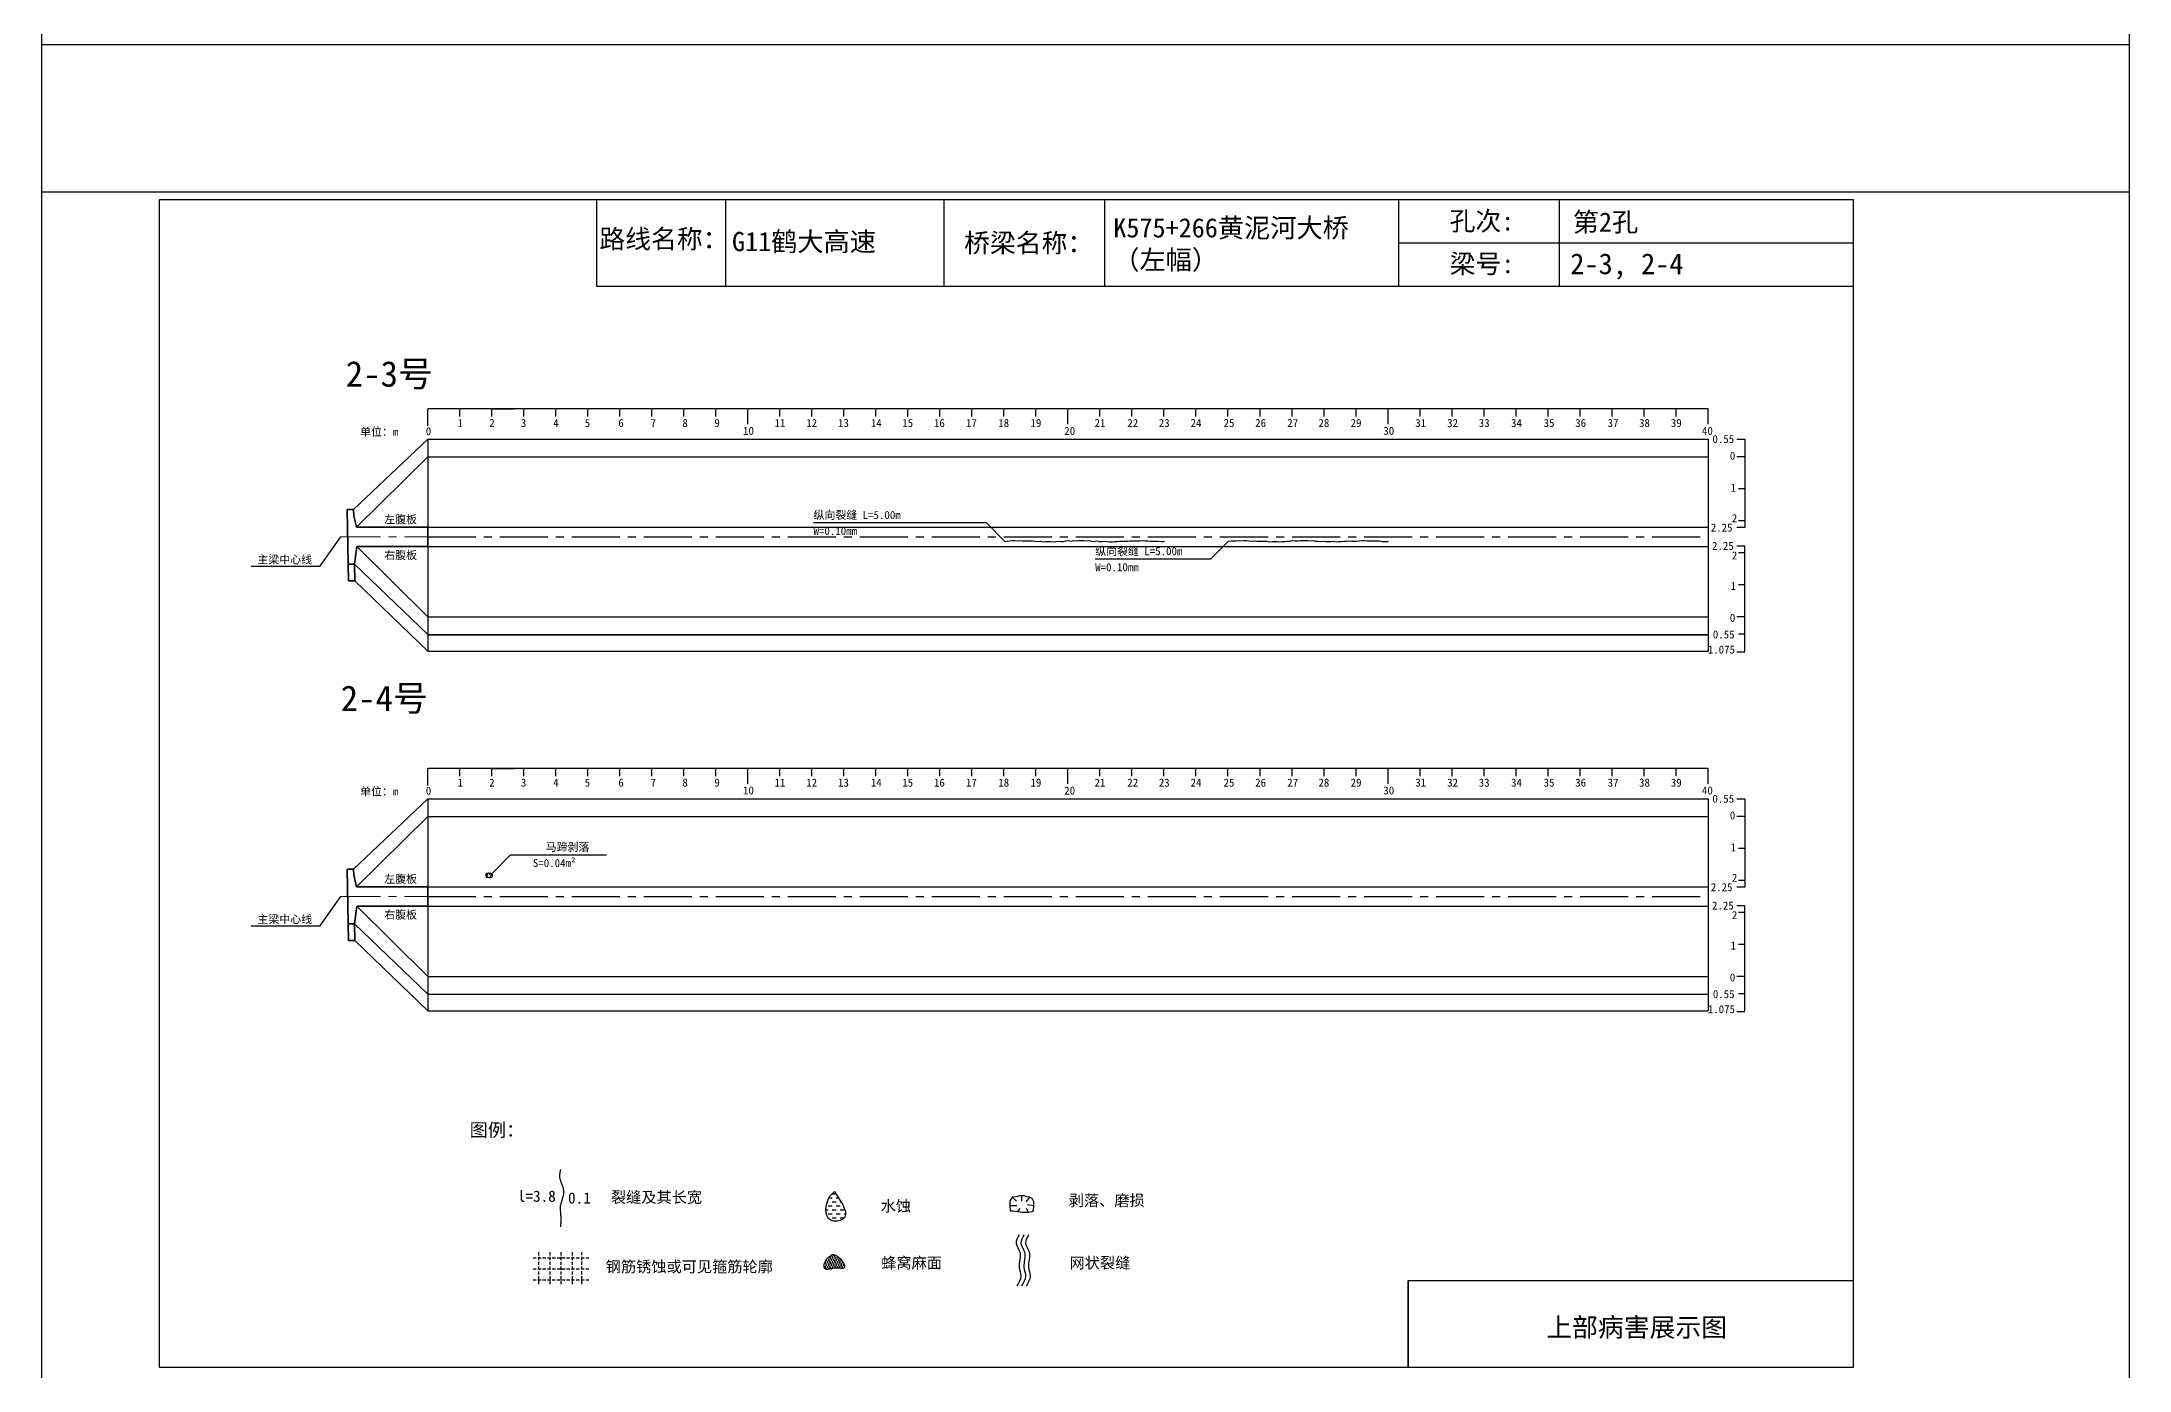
# Model space of a CAD drawing. Header units: millimetres. Extents: x -37 to 615, y -7153 to 23.
# Drawn here: x -37 to 615, y -1711 to -1296 of the extents above; entities that cross this region are included whole.
import ezdxf

# ---------------------------------------------------------------- set-up
doc = ezdxf.new("R2010")
doc.units = ezdxf.units.MM
for name, pattern in [('CENTER', [2, 1.25, -0.25, 0.25, -0.25]), ('CENTER2', [1.125, 0.75, -0.125, 0.125, -0.125]), ('DASHED', [0.75, 0.5, -0.25])]:
    doc.linetypes.add(name, pattern=pattern)
for name, color, linetype in [('加固措施', 7, 'Continuous'), ('图层1', 7, 'Continuous'), ('病害', 5, 'Continuous'), ('轮廓', 3, 'Continuous')]:
    doc.layers.add(name, color=color, linetype=linetype)
doc.layers.add('虚线', color=7, linetype='Continuous', lineweight=30)
doc.styles.get("Standard").update_dxf_attribs({"font": ''})
doc.styles.add('汉字', font='')
doc.styles.get('Standard').set_extended_font_data('SimSun')
doc.styles.get('汉字').set_extended_font_data('SimSun')
pattern_1 = [(0, (-2783.5002, -201.1734), (0.38480574, 0.76961148), [0, -0.76961148])]
pattern_2 = [(0, (-4794.9262, -487.88576), (0.38480574, 0.76961148), [0, -0.76961148])]
pattern_3 = [(0, (-2240.9707, -124.7498), (1.2467706, 1.2467706), [1.2467706, -1.2467706])]

# ---------------------------------------------------------------- blocks, each defined once
blk = doc.blocks.new('adfsd')
at = {"lineweight": -2, "ltscale": 0.5}
for p, q in [((1140.897, -3083.694), (1140.936, -3083.729)), ((1140.983, -3083.682), (1140.981, -3083.729)), ((1141.053, -3083.694), (1141.022, -3083.735)), ((1140.876, -3083.768), (1140.94, -3083.769)), ((1140.948, -3083.824), (1140.969, -3083.796)), ((1141.045, -3083.83), (1141.028, -3083.796)), ((1141.094, -3083.772), (1141.036, -3083.763))]:
    blk.add_line(p, q, dxfattribs=at)
blk.add_lwpolyline([(1141, -3083.682), (1140.967, -3083.682), (1140.934, -3083.69), (1140.897, -3083.694), (1140.876, -3083.727), (1140.876, -3083.768), (1140.88, -3083.818), (1140.905, -3083.818), (1140.991, -3083.83), (1141.045, -3083.83), (1141.078, -3083.822), (1141.09, -3083.814), (1141.094, -3083.772), (1141.094, -3083.735), (1141.078, -3083.707), (1141.053, -3083.694), (1141.033, -3083.69), (1141, -3083.678)], dxfattribs=at)
blk = doc.blocks.new('chi')
at = {"color": 0}
for p, q in [((1147.409, -3079.329), (1147.409, -3078.8)), ((1187.409, -3078.8), (1147.409, -3078.8)), ((1148.409, -3079.041), (1148.409, -3078.8)), ((1149.409, -3079.041), (1149.409, -3078.8)), ((1149.409, -3078.8), (1150.109, -3078.8)), ((1150.409, -3079.041), (1150.409, -3078.8)), ((1151.409, -3079.041), (1151.409, -3078.8)), ((1152.409, -3079.041), (1152.409, -3078.8)), ((1153.409, -3079.041), (1153.409, -3078.8)), ((1154.409, -3079.041), (1154.409, -3078.8)), ((1155.409, -3079.041), (1155.409, -3078.8)), ((1156.409, -3079.041), (1156.409, -3078.8)), ((1157.409, -3079.283), (1157.409, -3078.8)), ((1158.409, -3079.041), (1158.409, -3078.8)), ((1159.409, -3079.041), (1159.409, -3078.8)), ((1160.409, -3079.041), (1160.409, -3078.8)), ((1161.409, -3079.041), (1161.409, -3078.8)), ((1162.409, -3079.041), (1162.409, -3078.8)), ((1163.409, -3079.041), (1163.409, -3078.8)), ((1164.409, -3079.041), (1164.409, -3078.8)), ((1165.409, -3079.041), (1165.409, -3078.8)), ((1166.409, -3079.041), (1166.409, -3078.8)), ((1167.409, -3079.283), (1167.409, -3078.8)), ((1168.409, -3079.041), (1168.409, -3078.8)), ((1169.409, -3079.041), (1169.409, -3078.8)), ((1170.409, -3079.041), (1170.409, -3078.8)), ((1171.409, -3079.041), (1171.409, -3078.8)), ((1172.409, -3079.041), (1172.409, -3078.8)), ((1173.409, -3079.041), (1173.409, -3078.8)), ((1174.409, -3079.041), (1174.409, -3078.8)), ((1175.409, -3079.041), (1175.409, -3078.8)), ((1176.409, -3079.041), (1176.409, -3078.8)), ((1177.409, -3079.283), (1177.409, -3078.8)), ((1178.409, -3079.041), (1178.409, -3078.8)), ((1179.409, -3079.041), (1179.409, -3078.8)), ((1180.409, -3079.041), (1180.409, -3078.8)), ((1181.409, -3079.041), (1181.409, -3078.8)), ((1182.409, -3079.041), (1182.409, -3078.8)), ((1183.409, -3079.041), (1183.409, -3078.8)), ((1184.409, -3079.041), (1184.409, -3078.8)), ((1185.409, -3079.041), (1185.409, -3078.8)), ((1186.409, -3079.041), (1186.409, -3078.8)), ((1187.409, -3079.283), (1187.409, -3078.8))]:
    blk.add_line(p, q, dxfattribs=at)
for s, p in [('0', (1147.349, -3079.623)), ('1', (1148.339, -3079.368)), ('2', (1149.328, -3079.368)), ('3', (1150.319, -3079.368)), ('4', (1151.329, -3079.368)), ('5', (1152.313, -3079.368)), ('6', (1153.363, -3079.368)), ('7', (1154.37, -3079.368)), ('8', (1155.363, -3079.368)), ('9', (1156.363, -3079.368)), ('10', (1157.259, -3079.613)), ('11', (1158.242, -3079.368)), ('12', (1159.233, -3079.368)), ('13', (1160.227, -3079.368)), ('14', (1161.252, -3079.368)), ('15', (1162.233, -3079.368)), ('16', (1163.223, -3079.368)), ('17', (1164.224, -3079.368)), ('18', (1165.232, -3079.368)), ('19', (1166.238, -3079.368)), ('20', (1167.294, -3079.617)), ('21', (1168.24, -3079.368)), ('22', (1169.264, -3079.368)), ('23', (1170.247, -3079.368)), ('24', (1171.24, -3079.368)), ('25', (1172.271, -3079.368)), ('26', (1173.258, -3079.368)), ('27', (1174.261, -3079.368)), ('28', (1175.236, -3079.368)), ('29', (1176.24, -3079.368)), ('30', (1177.262, -3079.613)), ('31', (1178.261, -3079.368)), ('32', (1179.256, -3079.368)), ('33', (1180.243, -3079.368)), ('34', (1181.251, -3079.368)), ('35', (1182.269, -3079.368)), ('36', (1183.256, -3079.368)), ('37', (1184.269, -3079.368)), ('38', (1185.251, -3079.368)), ('39', (1186.242, -3079.368)), ('40', (1187.216, -3079.613))]:
    blk.add_text(s, height=0.25).set_placement(p)
blk = doc.blocks.new('kopp')
at = {"color": 0}
for p, q in [((1188.308, -3078.25), (1188.558, -3078.25)), ((1188.558, -3078.25), (1188.558, -3078.8)), ((1188.558, -3078.8), (1188.308, -3078.8)), ((1188.558, -3078.8), (1188.558, -3079.8)), ((1188.558, -3079.8), (1188.358, -3079.8)), ((1188.558, -3079.8), (1188.558, -3079.8)), ((1188.558, -3079.8), (1188.558, -3080.8)), ((1188.558, -3081.009), (1188.308, -3081.009)), ((1188.558, -3080.8), (1188.358, -3080.8)), ((1188.558, -3080.8), (1188.558, -3081.009)), ((1188.558, -3081.592), (1188.308, -3081.592)), ((1188.558, -3081.8), (1188.358, -3081.8)), ((1188.558, -3081.8), (1188.558, -3081.592)), ((1188.558, -3082.8), (1188.558, -3081.8)), ((1188.558, -3082.8), (1188.358, -3082.8)), ((1188.558, -3083.8), (1188.558, -3082.8)), ((1188.558, -3082.8), (1188.558, -3082.8)), ((1188.558, -3083.8), (1188.308, -3083.8)), ((1188.558, -3084.875), (1188.558, -3083.8)), ((1188.558, -3084.338), (1188.358, -3084.338)), ((1188.308, -3084.888), (1188.558, -3084.888))]:
    blk.add_line(p, q, dxfattribs=at)
for s, p in [('0.55', (1187.543, -3078.37)), ('0', (1188.086, -3078.891)), ('1', (1188.109, -3079.89)), ('2', (1188.15, -3080.842)), ('2.25', (1187.49, -3081.135)), ('2.25', (1187.53, -3081.708)), ('2', (1188.15, -3082.006)), ('1', (1188.109, -3082.959)), ('0', (1188.086, -3083.954)), ('0.55', (1187.556, -3084.474)), ('1.075', (1187.398, -3084.946))]:
    blk.add_text(s, height=0.25).set_placement(p)

msp = doc.modelspace()

# ---------------------------------------------------------------- hatches: boundary and pattern name
at = {"layer": '加固措施', "lineweight": -2}
h = msp.add_hatch(dxfattribs=at)
h.set_pattern_fill('DASH', color=256, scale=0.626645)
h.set_pattern_definition(pattern_3)
edge = h.paths.add_edge_path()
edge.add_spline(control_points=[(210.85, -1655.12), (210.36, -1655.55), (208.03, -1657.61), (207.41, -1665.1), (216.74, -1663.77), (213.29, -1658.7), (210.85, -1655.12)], knot_values=[0, 0, 0, 0, 3.237042, 15.187225, 21.182779, 35.601669, 35.601669, 35.601669, 35.601669], degree=3, periodic=0)
h = msp.add_hatch(dxfattribs=at)
h.set_pattern_fill('DASH', color=256, scale=0.626645)
h.set_pattern_definition(pattern_3)
edge = h.paths.add_edge_path()
edge.add_spline(control_points=[(210.85, -1655.12), (210.36, -1655.55), (208.03, -1657.61), (207.41, -1665.1), (216.74, -1663.77), (213.29, -1658.7), (210.85, -1655.12)], knot_values=[0, 0, 0, 0, 3.237042, 15.187225, 21.182779, 35.601669, 35.601669, 35.601669, 35.601669], degree=3, periodic=0)
h = msp.add_hatch(dxfattribs=at)
h.set_pattern_fill('DOTS', scale=0.696272)
h.set_pattern_definition(pattern_1)
edge = h.paths.add_edge_path()
edge.add_spline(control_points=[(210.19, -1674.78), (209.15, -1675.49), (207.68, -1676.51), (207.52, -1680.25), (211, -1678.53), (215.72, -1679.88), (212.21, -1674.7), (210.31, -1674.78), (210.19, -1674.78)], knot_values=[0, 0, 0, 0, 5.205471, 7.397577, 12.944796, 16.169923, 23.88441, 24.400432, 24.400432, 24.400432, 24.400432], degree=3, periodic=0)
h = msp.add_hatch(dxfattribs=at)
h.set_pattern_fill('DOTS', scale=0.696272)
h.set_pattern_definition(pattern_1)
edge = h.paths.add_edge_path()
edge.add_spline(control_points=[(210.19, -1674.78), (209.15, -1675.49), (207.68, -1676.51), (207.52, -1680.25), (211, -1678.53), (215.72, -1679.88), (212.21, -1674.7), (210.31, -1674.78), (210.19, -1674.78)], knot_values=[0, 0, 0, 0, 5.205471, 7.397577, 12.944796, 16.169923, 23.88441, 24.400432, 24.400432, 24.400432, 24.400432], degree=3, periodic=0)
at = {"layer": '病害', "lineweight": -2}
h = msp.add_hatch(dxfattribs=at)
h.set_pattern_fill('DOTS', color=4, scale=0.696272, style=0)
h.set_pattern_definition(pattern_2)
edge = h.paths.add_edge_path()
edge.add_spline(control_points=[(210.19, -1674.78), (209.15, -1675.49), (207.68, -1676.51), (207.52, -1680.25), (211, -1678.53), (215.72, -1679.88), (212.21, -1674.7), (210.31, -1674.78), (210.19, -1674.78)], knot_values=[0, 0, 0, 0, 1.041094, 1.479515, 2.588959, 3.233985, 4.776882, 4.880086, 4.880086, 4.880086, 4.880086], degree=3, periodic=0)
h = msp.add_hatch(dxfattribs=at)
h.set_pattern_fill('DOTS', color=4, scale=0.696272, style=0)
h.set_pattern_definition(pattern_2)
edge = h.paths.add_edge_path()
edge.add_spline(control_points=[(210.19, -1674.78), (209.15, -1675.49), (207.68, -1676.51), (207.52, -1680.25), (211, -1678.53), (215.72, -1679.88), (212.21, -1674.7), (210.31, -1674.78), (210.19, -1674.78)], knot_values=[0, 0, 0, 0, 1.041094, 1.479515, 2.588959, 3.233985, 4.776882, 4.880086, 4.880086, 4.880086, 4.880086], degree=3, periodic=0)

# ---------------------------------------------------------------- linework, layer by layer
at = {"color": 0, "linetype": 'ByBlock'}
for p, q in [((0, -1345.15), (529.17, -1345.15)), ((0, -1710), (0, -1345.15)), ((136.5, -1345.15), (136.5, -1372.28)), ((245.1, -1345.15), (245.1, -1372.28)), ((387.13, -1345.15), (387.13, -1372.28)), ((437.29, -1345.21), (437.29, -1372.34)), ((529.17, -1345.15), (529.17, -1710)), ((136.5, -1372.28), (529.17, -1372.28)), ((390.12, -1710), (390.12, -1682.88)), ((390.12, -1682.88), (529.17, -1682.88)), ((529.17, -1710), (0, -1710))]:
    msp.add_line(p, q, dxfattribs=at)
at = {"color": 0}
for p, q in [((60.65, -1442.07), (83.82, -1420.07)), ((83.82, -1420.07), (83.82, -1486.32)), ((83.82, -1420.07), (483.82, -1420.07)), ((483.82, -1420.07), (483.82, -1486.32)), ((61.57, -1447.57), (83.82, -1425.57)), ((83.82, -1447.57), (483.82, -1447.57)), ((483.82, -1447.57), (483.82, -1450.57)), ((56.57, -1450.57), (49.96, -1459.83)), ((61.64, -1453.57), (83.82, -1475.57)), ((83.82, -1453.57), (483.82, -1453.57)), ((49.96, -1459.83), (28.63, -1459.83)), ((60.99, -1459.07), (83.82, -1481.07)), ((61.09, -1464.32), (83.82, -1486.32)), ((83.82, -1475.57), (483.82, -1475.57)), ((83.82, -1481.07), (483.82, -1481.07)), ((83.82, -1481.19), (483.82, -1481.19)), ((83.82, -1486.32), (483.82, -1486.32)), ((60.65, -1554.41), (83.82, -1532.41)), ((83.82, -1532.41), (83.82, -1598.66)), ((83.82, -1532.41), (483.82, -1532.41)), ((483.82, -1532.41), (483.82, -1598.66)), ((61.57, -1559.92), (83.82, -1537.91)), ((83.82, -1537.91), (483.82, -1537.91)), ((56.57, -1562.91), (49.96, -1572.17)), ((83.82, -1559.91), (483.82, -1559.91)), ((483.82, -1559.91), (483.82, -1562.91)), ((60.99, -1571.41), (83.82, -1593.41)), ((61.64, -1565.91), (83.82, -1587.91)), ((83.82, -1565.91), (483.82, -1565.91)), ((49.96, -1572.17), (28.63, -1572.17)), ((61.09, -1576.66), (83.82, -1598.66)), ((83.82, -1587.91), (483.82, -1587.91)), ((83.82, -1593.41), (483.82, -1593.41)), ((83.82, -1598.66), (483.82, -1598.66))]:
    msp.add_line(p, q, dxfattribs=at)
msp.add_line((83.82, -1425.57), (483.82, -1425.57))
at = {"color": 1, "linetype": 'CENTER2', "ltscale": 20}
for p, q in [((83.82, -1450.57), (483.82, -1450.57)), ((83.82, -1562.91), (483.82, -1562.91))]:
    msp.add_line(p, q, dxfattribs=at)
at = {"color": 7}
for p, q in [((102, -1556.43), (102.59, -1556.44)), ((102.19, -1555.76), (102.55, -1556.07)), ((102.66, -1556.94), (102.85, -1556.69)), ((102.98, -1555.64), (102.96, -1556.07)), ((103.62, -1555.76), (103.34, -1556.13)), ((103.55, -1557), (103.39, -1556.69)), ((104, -1556.47), (103.47, -1556.39))]:
    msp.add_line(p, q, dxfattribs=at)
at = {"color": 1, "linetype": 'DASHED', "ltscale": 2}
for p, q in [((116.71, -1675.75), (134.11, -1675.75)), ((116.71, -1675.75), (134.11, -1675.75)), ((118.45, -1674.01), (118.45, -1684.45)), ((118.45, -1674.01), (118.45, -1684.45)), ((121.93, -1674.01), (121.93, -1684.45)), ((121.93, -1674.01), (121.93, -1684.45)), ((125.41, -1674.01), (125.41, -1684.45)), ((125.41, -1674.01), (125.41, -1684.45)), ((128.89, -1674.01), (128.89, -1684.45)), ((128.89, -1674.01), (128.89, -1684.45)), ((131.87, -1673.98), (131.87, -1684.43)), ((131.87, -1673.98), (131.87, -1684.43)), ((116.71, -1679.23), (134.11, -1679.23)), ((116.71, -1679.23), (134.11, -1679.23)), ((116.71, -1682.71), (134.11, -1682.71)), ((116.71, -1682.71), (134.11, -1682.71))]:
    msp.add_line(p, q, dxfattribs=at)
at = {"color": 3, "linetype": 'ByBlock'}
for points in [[(-36.77, -881.81), (615.38, -881.81), (615.38, -1342.93), (-36.77, -1342.93)], [(-36.77, -1296.81), (615.38, -1296.81), (615.38, -1757.93), (-36.77, -1757.93)]]:
    msp.add_lwpolyline(points, close=True, dxfattribs=at)
at = {"color": 7}
for points in [[(264, -1451.89), (258.34, -1446.24), (204.34, -1446.24)], [(264, -1451.97), (264.8, -1451.92), (265.6, -1451.78), (266.4, -1451.72), (267.2, -1451.72), (268, -1451.84), (268.8, -1451.67), (269.6, -1451.78), (270.4, -1451.85), (271.2, -1451.84), (272, -1451.85), (272.8, -1451.86), (273.6, -1451.87), (274.4, -1451.99), (275.2, -1451.88), (276, -1452.1), (276.8, -1452.05), (277.6, -1452.05), (278.4, -1451.99), (279.2, -1452.08), (280, -1452.02), (280.8, -1451.93), (281.6, -1452.02), (282.4, -1452.01), (283.2, -1451.81), (284, -1451.74), (284.8, -1451.88), (285.6, -1451.71), (286.4, -1451.78), (287.2, -1451.72), (288, -1451.71), (288.8, -1451.74), (289.6, -1451.82), (290.4, -1451.74), (291.2, -1451.94), (292, -1451.97), (292.8, -1451.84), (293.6, -1451.97), (294.4, -1452.06), (295.2, -1451.94), (296, -1451.97), (296.8, -1452.08), (297.6, -1452.13), (298.4, -1452.03), (299.2, -1452.07), (300, -1451.96), (300.8, -1451.87), (301.6, -1451.92), (302.4, -1451.95), (303.2, -1451.78), (304, -1451.85), (304.8, -1451.82), (305.6, -1451.81), (306.4, -1451.79), (307.2, -1451.67), (308, -1451.86), (308.8, -1451.76), (309.6, -1451.87), (310.4, -1451.9), (311.2, -1451.91), (312, -1451.93), (312.8, -1452.06), (313.6, -1452.05), (314, -1451.89)], [(334, -1451.89), (328.34, -1457.55), (292.34, -1457.55)], [(334, -1451.87), (334.8, -1451.86), (335.6, -1451.8), (336.4, -1451.79), (337.2, -1451.71), (338, -1451.81), (338.8, -1451.66), (339.6, -1451.7), (340.4, -1451.82), (341.2, -1451.89), (342, -1451.84), (342.8, -1451.91), (343.6, -1451.93), (344.4, -1451.87), (345.2, -1451.9), (346, -1451.92), (346.8, -1452.13), (347.6, -1452.01), (348.4, -1451.97), (349.2, -1451.99), (350, -1452.09), (350.8, -1451.98), (351.6, -1452.01), (352.4, -1451.92), (353.2, -1451.96), (354, -1451.74), (354.8, -1451.76), (355.6, -1451.85), (356.4, -1451.67), (357.2, -1451.66), (358, -1451.74), (358.8, -1451.71), (359.6, -1451.8), (360.4, -1451.71), (361.2, -1451.92), (362, -1451.96), (362.8, -1451.99), (363.6, -1451.89), (364.4, -1452.07), (365.2, -1452), (366, -1452.05), (366.8, -1451.95), (367.6, -1452.09), (368.4, -1452.07), (369.2, -1452.04), (370, -1451.91), (370.8, -1451.9), (371.6, -1451.85), (372.4, -1451.89), (373.2, -1451.87), (374, -1451.87), (374.8, -1451.82), (375.6, -1451.69), (376.4, -1451.73), (377.2, -1451.82), (378, -1451.83), (378.8, -1451.79), (379.6, -1451.84), (380.4, -1451.85), (381.2, -1451.8), (382, -1451.99), (382.8, -1452.01), (383.6, -1452.05), (384, -1451.89)], [(104, -1555.6), (109.66, -1549.95), (139.66, -1549.95)], [(103.13, -1555.64), (102.83, -1555.64), (102.53, -1555.72), (102.19, -1555.76), (102, -1556.06), (102, -1556.43), (102.04, -1556.89), (102.26, -1556.89), (103.06, -1557), (103.55, -1557), (103.85, -1556.92), (103.96, -1556.85), (104, -1556.47), (104, -1556.13), (103.85, -1555.87), (103.62, -1555.76), (103.43, -1555.72), (103.13, -1555.6)]]:
    msp.add_lwpolyline(points, dxfattribs=at)
for points in [[(268.59, -1668.64), (268.08, -1669.53), (267.03, -1671.33), (269.71, -1674.45), (267.97, -1678.1), (269.63, -1681.74), (268.46, -1683.65), (267.82, -1684.69)], [(268.59, -1668.64), (268.08, -1669.53), (267.03, -1671.33), (269.71, -1674.45), (267.97, -1678.1), (269.63, -1681.74), (268.46, -1683.65), (267.82, -1684.69)], [(270.07, -1668.64), (269.55, -1669.53), (268.51, -1671.33), (271.18, -1674.45), (269.44, -1678.1), (271.1, -1681.74), (269.94, -1683.65), (269.3, -1684.69)], [(270.07, -1668.64), (269.55, -1669.53), (268.51, -1671.33), (271.18, -1674.45), (269.44, -1678.1), (271.1, -1681.74), (269.94, -1683.65), (269.3, -1684.69)], [(271.52, -1668.64), (271, -1669.53), (269.96, -1671.33), (272.63, -1674.45), (270.89, -1678.1), (272.55, -1681.74), (271.39, -1683.65), (270.75, -1684.69)], [(271.52, -1668.64), (271, -1669.53), (269.96, -1671.33), (272.63, -1674.45), (270.89, -1678.1), (272.55, -1681.74), (271.39, -1683.65), (270.75, -1684.69)]]:
    msp.add_open_spline(points, degree=3, knots=[0, 0, 0, 0, 2.808133, 5.677796, 10.461234, 13.324406, 16.732801, 16.732801, 16.732801, 16.732801])
at = {"lineweight": -2}
msp.add_open_spline([(210.19, -1674.78), (209.15, -1675.49), (207.68, -1676.51), (207.52, -1680.25), (211, -1678.53), (215.72, -1679.88), (212.21, -1674.7), (210.31, -1674.78), (210.19, -1674.78)], degree=3, knots=[0, 0, 0, 0, 3.624423, 5.150725, 9.013098, 11.258664, 16.630045, 16.989336, 16.989336, 16.989336, 16.989336], dxfattribs=at)
msp.add_open_spline([(210.19, -1674.78), (209.15, -1675.49), (207.68, -1676.51), (207.52, -1680.25), (211, -1678.53), (215.72, -1679.88), (212.21, -1674.7), (210.31, -1674.78), (210.19, -1674.78)], degree=3, knots=[0, 0, 0, 0, 3.624423, 5.150725, 9.013098, 11.258664, 16.630045, 16.989336, 16.989336, 16.989336, 16.989336], dxfattribs=at)
at = {"layer": '加固措施', "lineweight": -2}
msp.add_open_spline([(210.85, -1655.12), (210.36, -1655.55), (208.03, -1657.61), (207.41, -1665.1), (216.74, -1663.77), (213.29, -1658.7), (210.85, -1655.12)], degree=3, knots=[0, 0, 0, 0, 2.028466, 9.51698, 13.274057, 22.309569, 22.309569, 22.309569, 22.309569], dxfattribs=at)
msp.add_open_spline([(210.85, -1655.12), (210.36, -1655.55), (208.03, -1657.61), (207.41, -1665.1), (216.74, -1663.77), (213.29, -1658.7), (210.85, -1655.12)], degree=3, knots=[0, 0, 0, 0, 2.028466, 9.51698, 13.274057, 22.309569, 22.309569, 22.309569, 22.309569], dxfattribs=at)
at = {"layer": '图层1', "lineweight": -2}
msp.add_open_spline([(125.25, -1648.18), (125.22, -1648.39), (125.18, -1648.61), (125.07, -1649.25), (125.02, -1649.65), (124.99, -1650.22), (125, -1650.4), (125.02, -1650.69), (125.03, -1650.79), (125.06, -1651), (125.09, -1651.11), (125.19, -1651.49), (125.29, -1651.79), (125.54, -1652.43), (125.69, -1652.78), (125.96, -1653.54), (126.09, -1653.96), (126.21, -1654.66), (126.24, -1654.94), (126.25, -1655.49), (126.23, -1655.75), (126.16, -1656.26), (126.11, -1656.5), (126, -1656.97), (125.93, -1657.19), (125.76, -1657.75), (125.64, -1658.07), (125.45, -1658.67), (125.36, -1658.96), (125.27, -1659.34), (125.24, -1659.46), (125.21, -1659.68), (125.2, -1659.77), (125.18, -1659.97), (125.17, -1660.08), (125.17, -1660.46), (125.18, -1660.75), (125.23, -1661.38), (125.27, -1661.71), (125.33, -1662.3), (125.35, -1662.54), (125.38, -1663), (125.39, -1663.22), (125.4, -1663.64), (125.4, -1663.84), (125.39, -1664.46), (125.37, -1664.86), (125.32, -1665.55), (125.3, -1665.85), (125.27, -1666.15)], degree=3, knots=[0, 0, 0, 0, 0.93103, 0.93103, 2.904338, 2.904338, 3.933552, 3.933552, 4.598026, 4.598026, 5.2625, 5.2625, 6.799065, 6.799065, 8.335629, 8.335629, 9.872194, 9.872194, 10.744529, 10.744529, 11.616864, 11.616864, 12.4892, 12.4892, 13.361535, 13.361535, 14.755665, 14.755665, 16.149795, 16.149795, 16.835641, 16.835641, 17.410365, 17.410365, 17.98509, 17.98509, 19.45733, 19.45733, 20.929571, 20.929571, 21.910052, 21.910052, 22.722819, 22.722819, 23.535585, 23.535585, 25.161117, 25.161117, 26.428502, 26.428502, 26.428502, 26.428502], dxfattribs=at)
msp.add_open_spline([(125.25, -1648.18), (125.22, -1648.39), (125.18, -1648.61), (125.07, -1649.25), (125.02, -1649.65), (124.99, -1650.22), (125, -1650.4), (125.02, -1650.69), (125.03, -1650.79), (125.06, -1651), (125.09, -1651.11), (125.19, -1651.49), (125.29, -1651.79), (125.54, -1652.43), (125.69, -1652.78), (125.96, -1653.54), (126.09, -1653.96), (126.21, -1654.66), (126.24, -1654.94), (126.25, -1655.49), (126.23, -1655.75), (126.16, -1656.26), (126.11, -1656.5), (126, -1656.97), (125.93, -1657.19), (125.76, -1657.75), (125.64, -1658.07), (125.45, -1658.67), (125.36, -1658.96), (125.27, -1659.34), (125.24, -1659.46), (125.21, -1659.68), (125.2, -1659.77), (125.18, -1659.97), (125.17, -1660.08), (125.17, -1660.46), (125.18, -1660.75), (125.23, -1661.38), (125.27, -1661.71), (125.33, -1662.3), (125.35, -1662.54), (125.38, -1663), (125.39, -1663.22), (125.4, -1663.64), (125.4, -1663.84), (125.39, -1664.46), (125.37, -1664.86), (125.32, -1665.55), (125.3, -1665.85), (125.27, -1666.15)], degree=3, knots=[0, 0, 0, 0, 0.93103, 0.93103, 2.904338, 2.904338, 3.933552, 3.933552, 4.598026, 4.598026, 5.2625, 5.2625, 6.799065, 6.799065, 8.335629, 8.335629, 9.872194, 9.872194, 10.744529, 10.744529, 11.616864, 11.616864, 12.4892, 12.4892, 13.361535, 13.361535, 14.755665, 14.755665, 16.149795, 16.149795, 16.835641, 16.835641, 17.410365, 17.410365, 17.98509, 17.98509, 19.45733, 19.45733, 20.929571, 20.929571, 21.910052, 21.910052, 22.722819, 22.722819, 23.535585, 23.535585, 25.161117, 25.161117, 26.428502, 26.428502, 26.428502, 26.428502], dxfattribs=at)
at = {"layer": '病害', "color": 5}
for p, q in [((136.5, -1345.15), (136.5, -1372.28)), ((245.1, -1345.15), (245.1, -1372.28)), ((387.13, -1345.15), (387.13, -1372.28)), ((529.17, -1345.15), (529.17, -1372.28)), ((136.5, -1372.28), (386.58, -1372.28)), ((386.58, -1372.28), (529.17, -1372.28)), ((390.12, -1682.88), (529.17, -1682.88)), ((390.12, -1682.88), (390.12, -1710)), ((529.17, -1682.88), (529.17, -1710))]:
    msp.add_line(p, q, dxfattribs=at)
at = {"layer": '病害', "color": 0}
for p, q in [((176.83, -1345.15), (176.83, -1372.28)), ((295.25, -1345.15), (295.25, -1372.28)), ((387.14, -1358.77), (529.17, -1358.77))]:
    msp.add_line(p, q, dxfattribs=at)
at = {"layer": '虚线', "linetype": 'CENTER', "lineweight": 18, "ltscale": 10}
for p, q in [((56.57, -1450.57), (83.82, -1450.57)), ((56.57, -1562.91), (83.82, -1562.91))]:
    msp.add_line(p, q, dxfattribs=at)
at = {"layer": '轮廓', "color": 5, "lineweight": 35}
for p, q in [((58.99, -1459.07), (58.65, -1442.07)), ((58.65, -1442.07), (60.65, -1442.07)), ((60.69, -1443.95), (60.65, -1442.07)), ((61.57, -1447.57), (60.69, -1443.95)), ((83.82, -1447.57), (61.57, -1447.57)), ((83.82, -1453.57), (83.82, -1447.57)), ((60.99, -1459.07), (61.63, -1453.57)), ((83.82, -1453.57), (61.63, -1453.57)), ((58.99, -1459.07), (60.99, -1459.07)), ((59.09, -1464.32), (58.99, -1459.07)), ((61.09, -1464.32), (60.99, -1459.07)), ((59.09, -1464.32), (61.09, -1464.32)), ((58.99, -1571.41), (58.65, -1554.41)), ((58.65, -1554.41), (60.65, -1554.41)), ((60.69, -1556.29), (60.65, -1554.41)), ((61.57, -1559.92), (60.69, -1556.29)), ((83.82, -1559.92), (61.57, -1559.92)), ((83.82, -1565.92), (83.82, -1559.92)), ((58.99, -1571.41), (60.99, -1571.41)), ((59.09, -1576.66), (58.99, -1571.41)), ((60.99, -1571.41), (61.63, -1565.91)), ((61.09, -1576.66), (60.99, -1571.41)), ((83.82, -1565.91), (61.63, -1565.91)), ((59.09, -1576.66), (61.09, -1576.66))]:
    msp.add_line(p, q, dxfattribs=at)

# ---------------------------------------------------------------- block references
for name, p, xscale, yscale, zscale in [('chi', (-11390.27, 29377.43), 9.999999999994273, 9.999999999994273, 9.999999999994273), ('kopp', (-11390.27, 29362.43), 9.999999999994273, 9.999999999994273, 9.999999999994273), ('chi', (-11390.27, 29265.09), 9.999999999994273, 9.999999999994273, 9.999999999994273), ('kopp', (-11390.27, 29250.09), 9.999999999994273, 9.999999999994273, 9.999999999994273), ('adfsd', (-39452.38, 105697.64), 34.81359766870787, 34.81359766870787, 34.81359766870787), ('adfsd', (-39452.38, 105697.64), 34.81359766870787, 34.81359766870787, 34.81359766870787)]:
    msp.add_blockref(name, p, dxfattribs=dict(xscale=xscale, yscale=yscale, zscale=zscale))

# ---------------------------------------------------------------- texts
for s, p in [('单位：m', (62.7, -1419.01)), ('左腹板', (70.24, -1446.36)), ('主梁中心线', (30.63, -1458.92)), ('右腹板', (70.24, -1457.53)), ('单位：m', (62.7, -1531.35)), ('左腹板', (70.24, -1558.7)), ('主梁中心线', (30.63, -1571.27)), ('右腹板', (70.24, -1569.87))]:
    msp.add_text(s, height=2.5).set_placement(p)
at = {"color": 7}
for s, p in [('W=0.10mm', (204.34, -1449.99)), ('纵向裂缝 L=5.00m', (204.34, -1444.99)), ('纵向裂缝 L=5.00m', (292.34, -1456.3)), ('W=0.10mm', (292.34, -1461.3)), ('S=0.04m²', (116.66, -1553.7)), ('马蹄剥落', (120.66, -1548.7))]:
    msp.add_text(s, height=2.5, dxfattribs=at).set_placement(p)
at = {"linetype": 'ByBlock', "attachment_point": 1, "style": '汉字'}
for s, insert, char_height, width in [('{\\C0;第2孔}', (441.52, -1349.22), 6, 77.4135), ('{\\C0;G11鹤大高速}', (178.87, -1355.32), 6, 62.8604), ('K575+266黄泥河大桥（左幅）', (298, -1351.03), 6, 87.5474), ('{\\C0;2-3, 2-4}', (440.75, -1362.02), 6.5, 84.1186), ('{\\C0;2-3号}', (58.2, -1395.66), 8, 49.3496), ('{\\C0;2-4号}', (56.63, -1496.99), 8, 49.3496)]:
    msp.add_mtext(s, dxfattribs=dict(at, insert=insert, char_height=char_height, width=width))
at = {"layer": '图层1', "style": '汉字'}
for s, p in [('孔次:', (403.05, -1354.84)), ('路线名称：', (137.42, -1360.46)), ('桥梁名称：', (251.38, -1361.71)), ('梁号:', (403.08, -1368.2)), ('上部病害展示图', (433.23, -1700.44))]:
    msp.add_text(s, height=5.918, dxfattribs=at).set_placement(p)
at = {"layer": '图层1', "lineweight": -2, "attachment_point": 1}
for s, insert, char_height in [('图例：', (96.91, -1633.77), 4.178), ('图例：', (96.91, -1633.77), 4.178), ('l=3.8', (111.98, -1654.79), 3.481), ('l=3.8', (111.98, -1654.79), 3.481), ('0.1', (127.65, -1655.37), 3.481), ('0.1', (127.65, -1655.37), 3.481), ('裂缝及其长宽', (141.05, -1655.12), 3.481), ('裂缝及其长宽', (141.05, -1655.12), 3.481), ('剥落、磨损', (284.06, -1656.11), 3.481), ('剥落、磨损', (284.06, -1656.11), 3.481), ('水蚀', (225.33, -1657.86), 3.481), ('水蚀', (225.33, -1657.86), 3.481), ('蜂窝麻面', (225.48, -1675.62), 3.481), ('蜂窝麻面', (225.48, -1675.62), 3.481), ('网状裂缝', (284.32, -1675.61), 3.481), ('网状裂缝', (284.32, -1675.61), 3.481), ('钢筋锈蚀或可见箍筋轮廓', (139.42, -1676.79), 3.4814), ('钢筋锈蚀或可见箍筋轮廓', (139.42, -1676.79), 3.4814)]:
    msp.add_mtext(s, dxfattribs=dict(at, insert=insert, char_height=char_height))

doc.saveas('drawing.dxf')
